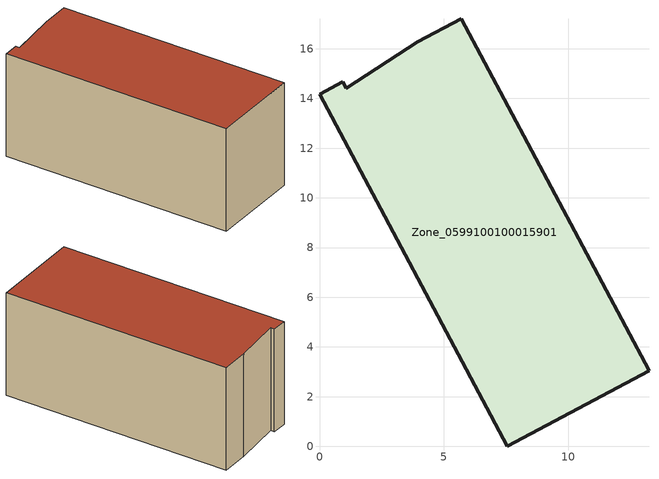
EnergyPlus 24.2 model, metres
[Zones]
Zone_0599100100015901
 floor ground (C_G): 13.26,3.04 7.55,0 0,14.17 0.94,14.67 1.07,14.41 3.95,16.27 5.71,17.21 z0.42
 wall outside (C_F): 3.95,16.27 1.07,14.41 0.94,14.67 0,14.17 7.55,0 13.26,3.04 5.71,17.21 3.95,16.27 z0.42:7.76
 roof outside (C_R): 7.55,0 13.26,3.04 5.71,17.21 3.95,16.27 1.07,14.41 0.94,14.67 0,14.17 z7.76
[BUILDING]
Pand.0599100100015901: North Axis=0; Terrain=City; Loads Convergence Tolerance Value=0.04; Temperature Convergence Tolerance Value=0.4; Solar Distribution=FullExterior; Maximum Number of Warmup Days=25; Minimum Number of Warmup Days=1
[Site:Location]
Rotterdam.The.Hague.AP_ZH_NLD Design_Conditions: Latitude=51.96; Longitude=4.45; Time Zone=1; Elevation=-4.5
[SITE:GROUNDTEMPERATURE:BUILDINGSURFACE]
18, 18, 18, 18, 18, 18, 18, 18, 18, 18, 18, 18
[MATERIAL] Thermal Absorptance=0.9; Solar Absorptance=0.7; Visible Absorptance=0.7
Name | Roughness | Thickness | Conductivity | Density | Specific Heat
G.TI.2015-2018 | MediumSmooth | 0.15 | 0.0428571 | 540 | 1210
F.TI.2015-2018 | Rough | 0.3 | 0.0666667 | 1920 | 840
R.TI.2015-2018 | MediumRough | 0.2 | 0.0333333 | 1500 | 1000
[CONSTRUCTION]
C_G: G.TI.2015-2018
C_F: F.TI.2015-2018
C_R: R.TI.2015-2018
[ZONE]
Zone_0599100100015901: Type=1; Multiplier=1; Ceiling Height=Autocalculate; Volume=Autocalculate; Floor Area=autocalculate; Part of Total Floor Area=Yes
[ZONEINFILTRATION:DESIGNFLOWRATE]
Infil_Zone_0599100100015901: Zone or ZoneList or Space or SpaceList=Zone_0599100100015901; Schedule=AlwaysOn; Design Flow Rate Calculation Method=Flow/Area; Flow Rate per Floor Area=0.0015; Constant Term Coefficient=1; Temperature Term Coefficient=0; Velocity Term Coefficient=0; Velocity Squared Term Coefficient=0
[HVACTEMPLATE:ZONE:IDEALLOADSAIRSYSTEM]
Zone_0599100100015901: Maximum Heating Supply Air Temperature=50; Minimum Cooling Supply Air Temperature=13; Maximum Heating Supply Air Humidity Ratio=0.0156; Minimum Cooling Supply Air Humidity Ratio=0.0077; Heating Limit=NoLimit; Cooling Limit=NoLimit; Dehumidification Control Type=ConstantSensibleHeatRatio; Cooling Sensible Heat Ratio=0.7; Dehumidification Setpoint=60; Humidification Control Type=None; Humidification Setpoint=30; Outdoor Air Method=None; Outdoor Air Flow Rate per Person=0.00944; Outdoor Air Flow Rate per Zone Floor Area=0; Outdoor Air Flow Rate per Zone=0; Demand Controlled Ventilation Type=None; Outdoor Air Economizer Type=NoEconomizer; Heat Recovery Type=None; Sensible Heat Recovery Effectiveness=0.7; Latent Heat Recovery Effectiveness=0.65
[ZONECONTROL:THERMOSTAT]
ThermostatControl_Zone_0599100100015901: Zone or ZoneList=Zone_0599100100015901; Control Type Schedule=DualSetpointControlType; Control 1=Thermostat_Zone_0599100100015901; Temperature Difference Between Cutout And Setpoint=0
[THERMOSTATSETPOINT:DUALSETPOINT]
Thermostat_Zone_0599100100015901: Heating Setpoint Temperature Schedule=HeatingSetpoint_Zone_0599100100015901; Cooling Setpoint Temperature Schedule=CoolingSetpoint_Zone_0599100100015901
[SCHEDULE:COMPACT]
HeatingSetpoint_Zone_0599100100015901: Through: 12/31, For: AllDays, Until: 24:00, 21
CoolingSetpoint_Zone_0599100100015901: Through: 12/31, For: AllDays, Until: 24:00, 24
DualSetpointControlType: Through: 12/31, For: AllDays, Until: 24:00, 4
AlwaysOn: Through: 12/31, For: AllDays, Until: 24:00, 1
